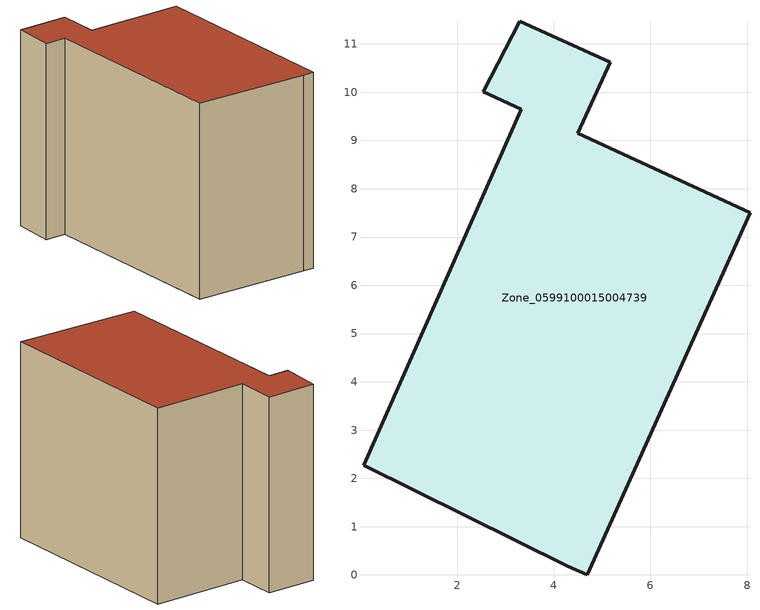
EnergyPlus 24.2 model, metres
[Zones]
Zone_0599100015004739
 floor ground (C_G): 2.54,10.01 3.29,11.47 5.17,10.62 4.49,9.14 8.06,7.51 4.69,0 4.29,0.18 0.06,2.27 3.32,9.64 z0.89
 wall outside (C_F): 4.49,9.14 5.17,10.62 3.29,11.47 2.54,10.01 3.32,9.64 0.06,2.27 4.29,0.18 4.69,0 8.06,7.51 4.49,9.14 z0.89:8.68
 roof outside (C_R): 4.29,0.18 4.69,0 8.06,7.51 4.49,9.14 5.17,10.62 3.29,11.47 2.54,10.01 3.32,9.64 0.06,2.27 z8.68
[BUILDING]
Pand.0599100015004739: North Axis=0; Terrain=City; Loads Convergence Tolerance Value=0.04; Temperature Convergence Tolerance Value=0.4; Solar Distribution=FullExterior; Maximum Number of Warmup Days=25; Minimum Number of Warmup Days=1
[Site:Location]
Rotterdam.The.Hague.AP_ZH_NLD Design_Conditions: Latitude=51.96; Longitude=4.45; Time Zone=1; Elevation=-4.5
[SITE:GROUNDTEMPERATURE:BUILDINGSURFACE]
18, 18, 18, 18, 18, 18, 18, 18, 18, 18, 18, 18
[MATERIAL] Thermal Absorptance=0.9; Solar Absorptance=0.7; Visible Absorptance=0.7
Name | Roughness | Thickness | Conductivity | Density | Specific Heat
G.TI.1965-1974 | MediumSmooth | 0.15 | 0.882353 | 540 | 1210
F.TI.1965-1974 | Rough | 0.3 | 0.697674 | 1920 | 840
R.TI.1965-1974 | MediumRough | 0.2 | 0.232558 | 1500 | 1000
[CONSTRUCTION]
C_G: G.TI.1965-1974
C_F: F.TI.1965-1974
C_R: R.TI.1965-1974
[ZONE]
Zone_0599100015004739: Type=1; Multiplier=1; Ceiling Height=Autocalculate; Volume=Autocalculate; Floor Area=autocalculate; Part of Total Floor Area=Yes
[ZONEINFILTRATION:DESIGNFLOWRATE]
Infil_Zone_0599100015004739: Zone or ZoneList or Space or SpaceList=Zone_0599100015004739; Schedule=AlwaysOn; Design Flow Rate Calculation Method=Flow/Area; Flow Rate per Floor Area=0.003; Constant Term Coefficient=1; Temperature Term Coefficient=0; Velocity Term Coefficient=0; Velocity Squared Term Coefficient=0
[HVACTEMPLATE:ZONE:IDEALLOADSAIRSYSTEM]
Zone_0599100015004739: Maximum Heating Supply Air Temperature=50; Minimum Cooling Supply Air Temperature=13; Maximum Heating Supply Air Humidity Ratio=0.0156; Minimum Cooling Supply Air Humidity Ratio=0.0077; Heating Limit=NoLimit; Cooling Limit=NoLimit; Dehumidification Control Type=ConstantSensibleHeatRatio; Cooling Sensible Heat Ratio=0.7; Dehumidification Setpoint=60; Humidification Control Type=None; Humidification Setpoint=30; Outdoor Air Method=None; Outdoor Air Flow Rate per Person=0.00944; Outdoor Air Flow Rate per Zone Floor Area=0; Outdoor Air Flow Rate per Zone=0; Demand Controlled Ventilation Type=None; Outdoor Air Economizer Type=NoEconomizer; Heat Recovery Type=None; Sensible Heat Recovery Effectiveness=0.7; Latent Heat Recovery Effectiveness=0.65
[ZONECONTROL:THERMOSTAT]
ThermostatControl_Zone_0599100015004739: Zone or ZoneList=Zone_0599100015004739; Control Type Schedule=DualSetpointControlType; Control 1=Thermostat_Zone_0599100015004739; Temperature Difference Between Cutout And Setpoint=0
[THERMOSTATSETPOINT:DUALSETPOINT]
Thermostat_Zone_0599100015004739: Heating Setpoint Temperature Schedule=HeatingSetpoint_Zone_0599100015004739; Cooling Setpoint Temperature Schedule=CoolingSetpoint_Zone_0599100015004739
[SCHEDULE:COMPACT]
HeatingSetpoint_Zone_0599100015004739: Through: 12/31, For: AllDays, Until: 24:00, 21
CoolingSetpoint_Zone_0599100015004739: Through: 12/31, For: AllDays, Until: 24:00, 24
DualSetpointControlType: Through: 12/31, For: AllDays, Until: 24:00, 4
AlwaysOn: Through: 12/31, For: AllDays, Until: 24:00, 1
